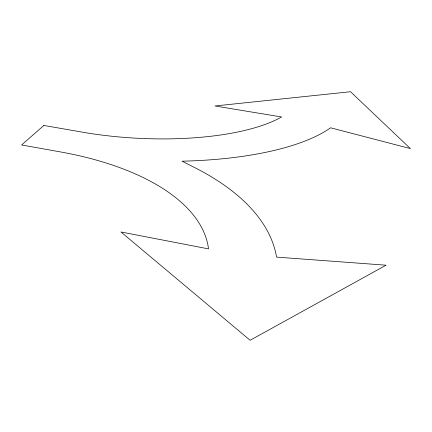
<?xml version="1.0" encoding="UTF-8"?>
<svg xmlns="http://www.w3.org/2000/svg" width="432" height="432" viewBox="0 0 432 432"><rect width="100%" height="100%" fill="white"/><g stroke="black" fill="none" stroke-linecap="round" stroke-linejoin="round"><path stroke-width="0.65" d="M43.853 125.458L21.6 144.963L60.685 151.967A251.456 119.372 -2.5 0 1 208.526 248.891L120.965 231.984L250.117 340.276L386.068 265.199L276.545 257.11A329.411 158.474 -2.8 0 0 195.593 168.053L182.077 161.185A213.694 72.16 3.4 0 0 330.572 127.791L410.4 148.597L350.509 91.724L214.931 105.975L281.637 116.975A164.7 55.237 3.4 0 1 86.762 132.91L43.853 125.458"/></g></svg>
